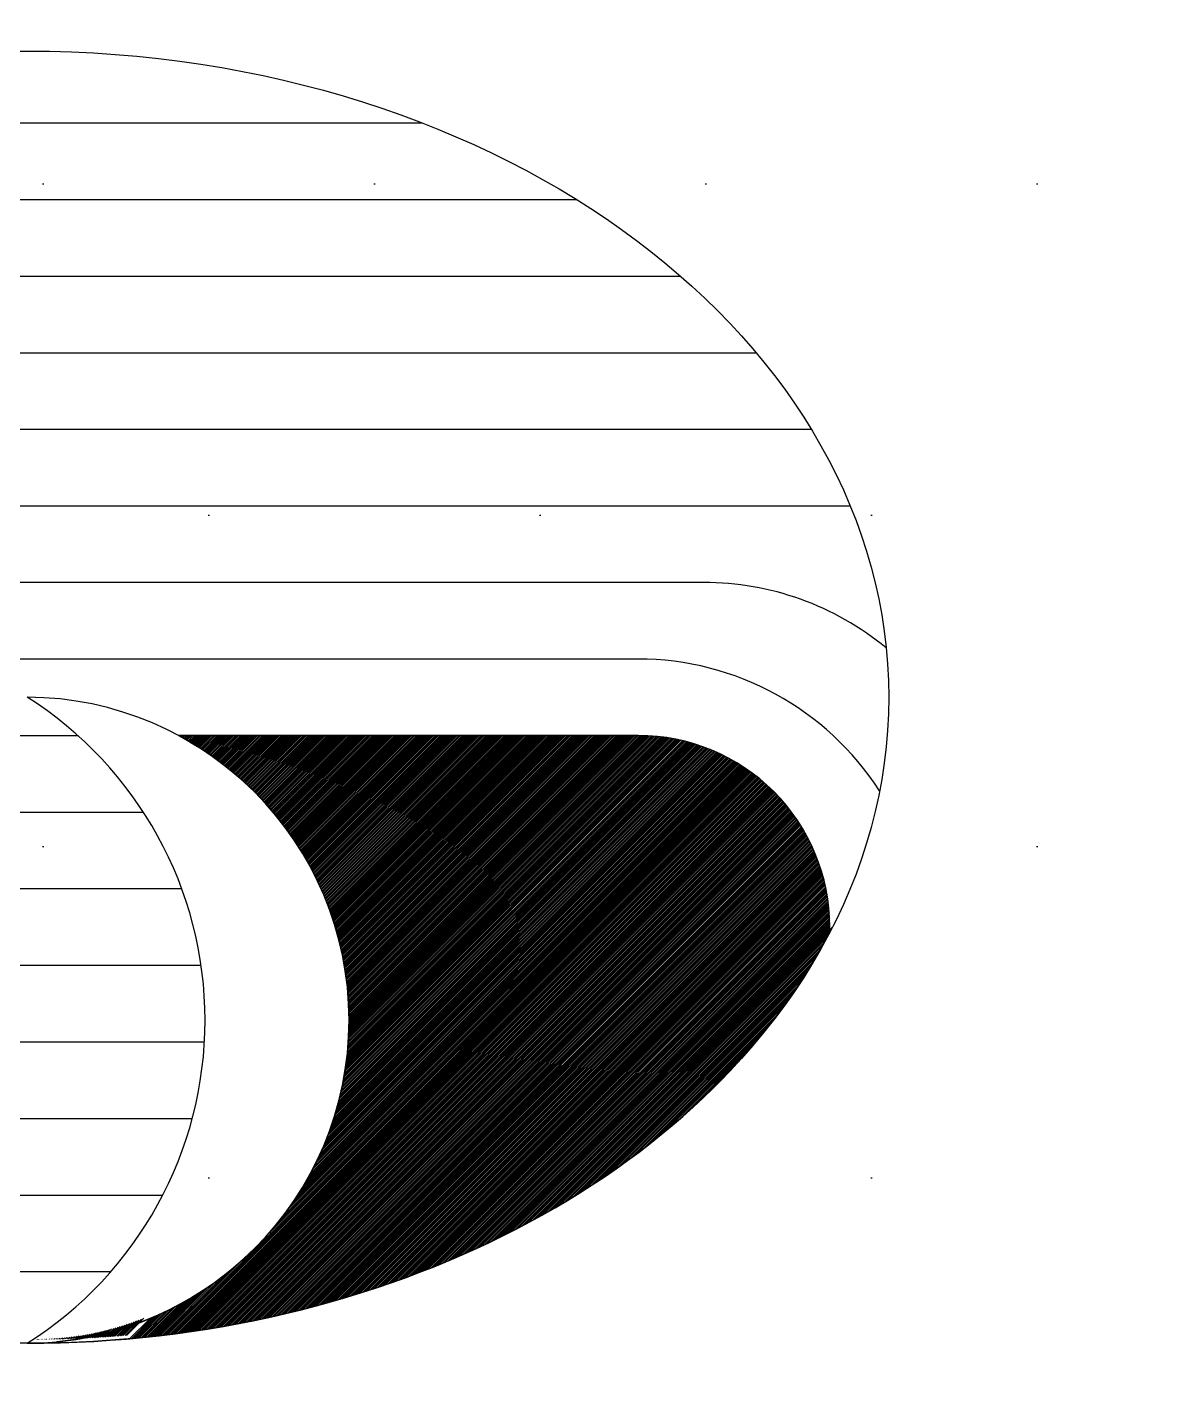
# Model space of a CAD drawing. Header units: millimetres. Extents: x 909 to 159266, y 137 to 21462.
# Drawn here: x 9812.5 to 9904.5, y 11327.7 to 11438.3 of the extents above; entities that cross this region are included whole.
import ezdxf

# ---------------------------------------------------------------- set-up
doc = ezdxf.new("R2010")
doc.units = ezdxf.units.MM
doc.header["$LTSCALE"] = 50
doc.header["$MEASUREMENT"] = 0

msp = doc.modelspace()

# ---------------------------------------------------------------- hatches: boundary and pattern name
h = msp.add_hatch()
h.set_pattern_fill('DOTS', color=3, scale=17)
h.set_pattern_definition([(0, (-131276.867, 86558.742), (13.49375, 26.9875), [0, -26.9875])])
h.paths.add_polyline_path([(8806.37, 11480.27), (11106.37, 11480.27), (11106.37, 11280.27), (8806.37, 11280.27)])

# ---------------------------------------------------------------- linework, layer by layer
at = {"color": 5}
for p, q in [((9824.89, 11380.59), (9824.93, 11380.63)), ((9824.98, 11380.54), (9825.07, 11380.63)), ((9825.07, 11380.5), (9825.21, 11380.63)), ((9825.16, 11380.45), (9825.34, 11380.63)), ((9825.25, 11380.4), (9825.48, 11380.63)), ((9825.34, 11380.35), (9825.62, 11380.63)), ((9825.43, 11380.3), (9825.76, 11380.63)), ((9825.51, 11380.25), (9825.89, 11380.63)), ((9825.6, 11380.2), (9826.03, 11380.63)), ((9825.69, 11380.15), (9826.17, 11380.63)), ((9825.77, 11380.1), (9826.31, 11380.63)), ((9825.86, 11380.04), (9826.45, 11380.63)), ((9825.95, 11379.99), (9826.58, 11380.63)), ((9826.03, 11379.94), (9826.72, 11380.63)), ((9826.12, 11379.89), (9826.86, 11380.63)), ((9826.2, 11379.84), (9827, 11380.63)), ((9826.29, 11379.78), (9827.13, 11380.63)), ((9826.37, 11379.73), (9827.27, 11380.63)), ((9826.46, 11379.68), (9827.41, 11380.63)), ((9826.54, 11379.62), (9827.55, 11380.63)), ((9826.63, 11379.57), (9827.69, 11380.63)), ((9826.71, 11379.52), (9827.82, 11380.63)), ((9826.79, 11379.46), (9827.96, 11380.63)), ((9826.88, 11379.41), (9828.1, 11380.63)), ((9826.96, 11379.35), (9828.24, 11380.63)), ((9827.04, 11379.3), (9828.37, 11380.63)), ((9827.13, 11379.24), (9828.51, 11380.63)), ((9827.21, 11379.19), (9828.65, 11380.63)), ((9827.29, 11379.13), (9828.79, 11380.63)), ((9827.37, 11379.07), (9828.93, 11380.63)), ((9827.45, 11379.02), (9829.06, 11380.63)), ((9827.53, 11378.96), (9829.2, 11380.63)), ((9827.61, 11378.9), (9829.34, 11380.63)), ((9827.69, 11378.85), (9829.48, 11380.63)), ((9827.77, 11378.79), (9829.61, 11380.63)), ((9827.85, 11378.73), (9829.75, 11380.63)), ((9827.93, 11378.67), (9829.89, 11380.63)), ((9828.01, 11378.61), (9830.03, 11380.63)), ((9828.09, 11378.56), (9830.17, 11380.63)), ((9828.17, 11378.5), (9830.3, 11380.63)), ((9828.25, 11378.44), (9830.44, 11380.63)), ((9828.33, 11378.38), (9830.58, 11380.63)), ((9828.41, 11378.32), (9830.72, 11380.63)), ((9828.49, 11378.26), (9830.86, 11380.63)), ((9828.56, 11378.2), (9830.99, 11380.63)), ((9828.64, 11378.14), (9831.13, 11380.63)), ((9828.72, 11378.08), (9831.27, 11380.63)), ((9828.79, 11378.02), (9831.41, 11380.63)), ((9828.87, 11377.96), (9831.54, 11380.63)), ((9828.95, 11377.89), (9831.68, 11380.63)), ((9829.02, 11377.83), (9831.82, 11380.63)), ((9829.1, 11377.77), (9831.96, 11380.63)), ((9829.17, 11377.71), (9832.1, 11380.63)), ((9829.25, 11377.65), (9832.23, 11380.63)), ((9829.32, 11377.58), (9832.37, 11380.63)), ((9829.4, 11377.52), (9832.51, 11380.63)), ((9829.47, 11377.46), (9832.65, 11380.63)), ((9829.55, 11377.39), (9832.78, 11380.63)), ((9829.62, 11377.33), (9832.92, 11380.63)), ((9829.7, 11377.26), (9833.06, 11380.63)), ((9829.77, 11377.2), (9833.2, 11380.63)), ((9829.84, 11377.14), (9833.34, 11380.63)), ((9829.92, 11377.07), (9833.47, 11380.63)), ((9829.99, 11377.01), (9833.61, 11380.63)), ((9830.06, 11376.94), (9833.75, 11380.63)), ((9830.13, 11376.87), (9833.89, 11380.63)), ((9830.2, 11376.81), (9834.02, 11380.63)), ((9830.28, 11376.74), (9834.16, 11380.63)), ((9830.35, 11376.68), (9834.3, 11380.63)), ((9830.42, 11376.61), (9834.44, 11380.63)), ((9830.49, 11376.54), (9834.58, 11380.63)), ((9830.56, 11376.48), (9834.71, 11380.63)), ((9830.63, 11376.41), (9834.85, 11380.63)), ((9830.7, 11376.34), (9834.99, 11380.63)), ((9830.77, 11376.27), (9835.13, 11380.63)), ((9830.84, 11376.2), (9835.26, 11380.63)), ((9830.91, 11376.14), (9835.4, 11380.63)), ((9830.98, 11376.07), (9835.54, 11380.63)), ((9831.05, 11376), (9835.68, 11380.63)), ((9831.12, 11375.93), (9835.82, 11380.63)), ((9831.19, 11375.86), (9835.95, 11380.63)), ((9831.25, 11375.79), (9836.09, 11380.63)), ((9831.32, 11375.72), (9836.23, 11380.63)), ((9831.39, 11375.65), (9836.37, 11380.63)), ((9831.46, 11375.58), (9836.5, 11380.63)), ((9831.52, 11375.51), (9836.64, 11380.63)), ((9831.59, 11375.44), (9836.78, 11380.63)), ((9831.66, 11375.37), (9836.92, 11380.63)), ((9831.72, 11375.3), (9837.06, 11380.63)), ((9831.79, 11375.22), (9837.19, 11380.63)), ((9831.85, 11375.15), (9837.33, 11380.63)), ((9831.92, 11375.08), (9837.47, 11380.63)), ((9831.99, 11375.01), (9837.61, 11380.63)), ((9832.05, 11374.93), (9837.75, 11380.63)), ((9832.12, 11374.86), (9837.88, 11380.63)), ((9832.18, 11374.79), (9838.02, 11380.63)), ((9832.24, 11374.71), (9838.16, 11380.63)), ((9832.31, 11374.64), (9838.3, 11380.63)), ((9832.37, 11374.57), (9838.43, 11380.63)), ((9832.44, 11374.49), (9838.57, 11380.63)), ((9832.5, 11374.42), (9838.71, 11380.63)), ((9832.56, 11374.34), (9838.85, 11380.63)), ((9832.62, 11374.27), (9838.99, 11380.63)), ((9832.69, 11374.19), (9839.12, 11380.63)), ((9832.75, 11374.12), (9839.26, 11380.63)), ((9832.81, 11374.04), (9839.4, 11380.63)), ((9832.87, 11373.96), (9839.54, 11380.63)), ((9832.93, 11373.89), (9839.67, 11380.63)), ((9833, 11373.81), (9839.81, 11380.63)), ((9833.06, 11373.73), (9839.95, 11380.63)), ((9833.12, 11373.66), (9840.09, 11380.63)), ((9833.18, 11373.58), (9840.23, 11380.63)), ((9833.24, 11373.5), (9840.36, 11380.63)), ((9833.3, 11373.42), (9840.5, 11380.63)), ((9833.36, 11373.35), (9840.64, 11380.63)), ((9833.42, 11373.27), (9840.78, 11380.63)), ((9833.48, 11373.19), (9840.91, 11380.63)), ((9833.53, 11373.11), (9841.05, 11380.63)), ((9833.59, 11373.03), (9841.19, 11380.63)), ((9833.65, 11372.95), (9841.33, 11380.63)), ((9833.71, 11372.87), (9841.47, 11380.63)), ((9833.77, 11372.79), (9841.6, 11380.63)), ((9833.82, 11372.71), (9841.74, 11380.63)), ((9833.88, 11372.63), (9841.88, 11380.63)), ((9833.94, 11372.55), (9842.02, 11380.63)), ((9833.99, 11372.47), (9842.15, 11380.63)), ((9834.05, 11372.39), (9842.29, 11380.63)), ((9834.11, 11372.31), (9842.43, 11380.63)), ((9834.16, 11372.22), (9842.57, 11380.63)), ((9834.22, 11372.14), (9842.71, 11380.63)), ((9834.27, 11372.06), (9842.84, 11380.63)), ((9834.33, 11371.98), (9842.98, 11380.63)), ((9834.38, 11371.89), (9843.12, 11380.63)), ((9834.44, 11371.81), (9843.26, 11380.63)), ((9834.49, 11371.73), (9843.39, 11380.63)), ((9834.55, 11371.64), (9843.53, 11380.63)), ((9834.6, 11371.56), (9843.67, 11380.63)), ((9834.65, 11371.47), (9843.81, 11380.63)), ((9834.71, 11371.39), (9843.95, 11380.63)), ((9834.76, 11371.3), (9844.08, 11380.63)), ((9834.81, 11371.22), (9844.22, 11380.63)), ((9834.87, 11371.13), (9844.36, 11380.63)), ((9834.92, 11371.05), (9844.5, 11380.63)), ((9834.97, 11370.96), (9844.64, 11380.63)), ((9835.02, 11370.88), (9844.77, 11380.63)), ((9835.07, 11370.79), (9844.91, 11380.63)), ((9835.12, 11370.7), (9845.05, 11380.63)), ((9835.17, 11370.62), (9845.19, 11380.63)), ((9835.22, 11370.53), (9845.32, 11380.63)), ((9835.27, 11370.44), (9845.46, 11380.63)), ((9835.32, 11370.35), (9845.6, 11380.63)), ((9835.37, 11370.26), (9845.74, 11380.63)), ((9835.42, 11370.18), (9845.88, 11380.63)), ((9835.47, 11370.09), (9846.01, 11380.63)), ((9835.52, 11370), (9846.15, 11380.63)), ((9835.57, 11369.91), (9846.29, 11380.63)), ((9835.62, 11369.82), (9846.43, 11380.63)), ((9835.66, 11369.73), (9846.56, 11380.63)), ((9835.71, 11369.64), (9846.7, 11380.63)), ((9835.76, 11369.55), (9846.84, 11380.63)), ((9835.81, 11369.46), (9846.98, 11380.63)), ((9835.85, 11369.37), (9847.12, 11380.63)), ((9835.9, 11369.27), (9847.25, 11380.63)), ((9835.94, 11369.18), (9847.39, 11380.63)), ((9835.99, 11369.09), (9847.53, 11380.63)), ((9836.04, 11369), (9847.67, 11380.63)), ((9836.08, 11368.91), (9847.8, 11380.63)), ((9836.13, 11368.81), (9847.94, 11380.63)), ((9836.17, 11368.72), (9848.08, 11380.63)), ((9836.21, 11368.63), (9848.22, 11380.63)), ((9836.26, 11368.53), (9848.36, 11380.63)), ((9836.3, 11368.44), (9848.49, 11380.63)), ((9836.35, 11368.34), (9848.63, 11380.63)), ((9836.39, 11368.25), (9848.77, 11380.63)), ((9836.43, 11368.15), (9848.91, 11380.63)), ((9836.47, 11368.06), (9849.04, 11380.63)), ((9836.52, 11367.96), (9849.18, 11380.63)), ((9836.56, 11367.87), (9849.32, 11380.63)), ((9836.6, 11367.77), (9849.46, 11380.63)), ((9836.64, 11367.67), (9849.6, 11380.63)), ((9836.68, 11367.58), (9849.73, 11380.63)), ((9836.72, 11367.48), (9849.87, 11380.63)), ((9836.76, 11367.38), (9850.01, 11380.63)), ((9836.8, 11367.28), (9850.15, 11380.63)), ((9836.84, 11367.18), (9850.28, 11380.63)), ((9836.88, 11367.08), (9850.42, 11380.63)), ((9836.92, 11366.99), (9850.56, 11380.63)), ((9836.96, 11366.89), (9850.7, 11380.63)), ((9836.99, 11366.79), (9850.84, 11380.63)), ((9837.03, 11366.69), (9850.97, 11380.63)), ((9837.07, 11366.59), (9851.11, 11380.63)), ((9837.11, 11366.49), (9851.25, 11380.63)), ((9837.14, 11366.38), (9851.39, 11380.63)), ((9837.18, 11366.28), (9851.53, 11380.63)), ((9837.22, 11366.18), (9851.66, 11380.63)), ((9837.25, 11366.08), (9851.8, 11380.63)), ((9837.29, 11365.98), (9851.94, 11380.63)), ((9837.32, 11365.87), (9852.08, 11380.63)), ((9837.36, 11365.77), (9852.21, 11380.63)), ((9837.39, 11365.67), (9852.35, 11380.63)), ((9837.43, 11365.56), (9852.49, 11380.63)), ((9837.46, 11365.46), (9852.63, 11380.63)), ((9837.49, 11365.36), (9852.77, 11380.63)), ((9837.52, 11365.25), (9852.9, 11380.63)), ((9837.56, 11365.15), (9853.04, 11380.63)), ((9837.59, 11365.04), (9853.18, 11380.63)), ((9837.62, 11364.93), (9853.32, 11380.63)), ((9837.65, 11364.83), (9853.45, 11380.63)), ((9837.68, 11364.72), (9853.59, 11380.63)), ((9837.71, 11364.61), (9853.73, 11380.63)), ((9837.74, 11364.51), (9853.87, 11380.63)), ((9837.77, 11364.4), (9854.01, 11380.63)), ((9837.8, 11364.29), (9854.14, 11380.63)), ((9837.83, 11364.18), (9854.28, 11380.63)), ((9837.86, 11364.07), (9854.42, 11380.63)), ((9837.89, 11363.96), (9854.56, 11380.63)), ((9837.92, 11363.85), (9854.69, 11380.63)), ((9837.95, 11363.74), (9854.83, 11380.63)), ((9837.97, 11363.63), (9854.97, 11380.63)), ((9838, 11363.52), (9855.11, 11380.63)), ((9838.03, 11363.41), (9855.25, 11380.63)), ((9838.05, 11363.3), (9855.38, 11380.63)), ((9838.08, 11363.18), (9855.52, 11380.63)), ((9838.1, 11363.07), (9855.66, 11380.63)), ((9838.13, 11362.96), (9855.8, 11380.63)), ((9838.13, 11351.94), (9866.3, 11380.1)), ((9838.15, 11362.84), (9855.93, 11380.63)), ((9838.17, 11362.73), (9856.07, 11380.63)), ((9838.17, 11352.11), (9866.19, 11380.13)), ((9838.2, 11362.62), (9856.21, 11380.63)), ((9838.2, 11352.29), (9866.08, 11380.16)), ((9838.22, 11362.5), (9856.35, 11380.63)), ((9838.24, 11362.38), (9856.49, 11380.63)), ((9838.24, 11352.46), (9865.97, 11380.19)), ((9838.26, 11362.27), (9856.62, 11380.63)), ((9838.27, 11352.63), (9865.86, 11380.21)), ((9838.29, 11362.15), (9856.76, 11380.63)), ((9838.3, 11352.8), (9865.74, 11380.24)), ((9838.31, 11362.04), (9856.9, 11380.63)), ((9838.33, 11361.92), (9857.04, 11380.63)), ((9838.33, 11352.96), (9865.63, 11380.27)), ((9838.35, 11361.8), (9857.17, 11380.63)), ((9838.36, 11353.13), (9865.52, 11380.29)), ((9838.37, 11361.68), (9857.31, 11380.63)), ((9838.38, 11353.29), (9865.4, 11380.31)), ((9838.39, 11361.56), (9857.45, 11380.63)), ((9838.4, 11361.44), (9857.59, 11380.63)), ((9838.41, 11353.46), (9865.29, 11380.34)), ((9838.42, 11361.33), (9857.73, 11380.63)), ((9838.43, 11353.62), (9865.17, 11380.36)), ((9838.44, 11361.21), (9857.86, 11380.63)), ((9838.46, 11361.08), (9858, 11380.63)), ((9838.46, 11353.78), (9865.06, 11380.38)), ((9838.47, 11360.96), (9858.14, 11380.63)), ((9838.48, 11353.94), (9864.94, 11380.4)), ((9838.49, 11360.84), (9858.28, 11380.63)), ((9838.5, 11354.1), (9864.82, 11380.42)), ((9838.51, 11360.72), (9858.42, 11380.63)), ((9838.52, 11360.6), (9858.55, 11380.63)), ((9838.52, 11354.26), (9864.7, 11380.44)), ((9838.54, 11360.47), (9858.69, 11380.63)), ((9838.54, 11354.41), (9864.58, 11380.46)), ((9838.55, 11360.35), (9858.83, 11380.63)), ((9838.55, 11354.57), (9864.46, 11380.48)), ((9838.56, 11360.23), (9858.97, 11380.63)), ((9838.57, 11354.72), (9864.34, 11380.49)), ((9838.58, 11360.1), (9859.1, 11380.63)), ((9838.59, 11359.98), (9859.24, 11380.63)), ((9838.59, 11354.87), (9864.22, 11380.51)), ((9838.6, 11359.85), (9859.38, 11380.63)), ((9838.6, 11355.03), (9864.1, 11380.52)), ((9838.61, 11359.72), (9859.52, 11380.63)), ((9838.61, 11355.18), (9863.97, 11380.54)), ((9838.62, 11359.6), (9859.66, 11380.63)), ((9838.63, 11359.47), (9859.79, 11380.63)), ((9838.63, 11355.33), (9863.85, 11380.55)), ((9838.64, 11359.34), (9859.93, 11380.63)), ((9838.64, 11355.48), (9863.72, 11380.56)), ((9838.65, 11359.21), (9860.07, 11380.63)), ((9838.65, 11355.63), (9863.6, 11380.57)), ((9838.66, 11359.08), (9860.21, 11380.63)), ((9838.66, 11355.77), (9863.47, 11380.58)), ((9838.67, 11358.95), (9860.34, 11380.63)), ((9838.67, 11355.92), (9863.34, 11380.59)), ((9838.68, 11358.69), (9860.62, 11380.63)), ((9838.68, 11358.82), (9860.48, 11380.63)), ((9838.68, 11356.21), (9863.08, 11380.61)), ((9838.68, 11356.07), (9863.21, 11380.6)), ((9838.69, 11358.43), (9860.9, 11380.63)), ((9838.69, 11358.56), (9860.76, 11380.63)), ((9838.69, 11356.5), (9862.82, 11380.62)), ((9838.69, 11356.36), (9862.95, 11380.61)), ((9838.7, 11358.02), (9861.31, 11380.63)), ((9838.7, 11358.16), (9861.17, 11380.63)), ((9838.7, 11358.29), (9861.03, 11380.63)), ((9838.7, 11356.78), (9862.55, 11380.63)), ((9838.7, 11356.64), (9862.68, 11380.62)), ((9838.71, 11357.89), (9861.45, 11380.63)), ((9838.71, 11357.34), (9862, 11380.63)), ((9838.71, 11357.48), (9861.86, 11380.63)), ((9838.71, 11357.62), (9861.72, 11380.63)), ((9838.71, 11357.75), (9861.58, 11380.63)), ((9838.71, 11357.2), (9862.14, 11380.63)), ((9838.71, 11357.06), (9862.27, 11380.63)), ((9838.71, 11356.92), (9862.41, 11380.63)), ((9836.01, 11345.82), (9869.2, 11379.01)), ((9836.14, 11346.09), (9869.11, 11379.06)), ((9836.26, 11346.35), (9869.01, 11379.1)), ((9836.38, 11346.6), (9868.92, 11379.15)), ((9836.49, 11346.85), (9868.83, 11379.19)), ((9836.59, 11347.09), (9868.73, 11379.23)), ((9836.69, 11347.33), (9868.64, 11379.28)), ((9836.79, 11347.56), (9868.54, 11379.32)), ((9836.88, 11347.79), (9868.45, 11379.36)), ((9836.97, 11348.02), (9868.35, 11379.4)), ((9837.05, 11348.24), (9868.25, 11379.44)), ((9837.13, 11348.46), (9868.15, 11379.48)), ((9837.21, 11348.67), (9868.06, 11379.52)), ((9837.28, 11348.89), (9867.96, 11379.56)), ((9837.35, 11349.09), (9867.86, 11379.6)), ((9837.42, 11349.3), (9867.76, 11379.64)), ((9837.49, 11349.5), (9867.66, 11379.67)), ((9837.55, 11349.7), (9867.56, 11379.71)), ((9837.61, 11349.9), (9867.45, 11379.75)), ((9837.67, 11350.1), (9867.35, 11379.78)), ((9837.72, 11350.29), (9867.25, 11379.82)), ((9837.77, 11350.48), (9867.15, 11379.85)), ((9837.83, 11350.67), (9867.04, 11379.88)), ((9837.87, 11350.86), (9866.94, 11379.92)), ((9837.92, 11351.04), (9866.83, 11379.95)), ((9837.97, 11351.22), (9866.73, 11379.98)), ((9838.01, 11351.4), (9866.62, 11380.01)), ((9838.05, 11351.58), (9866.51, 11380.04)), ((9838.09, 11351.76), (9866.4, 11380.07)), ((9824.11, 11331.86), (9870.53, 11378.27)), ((9824.27, 11331.88), (9870.61, 11378.22)), ((9824.43, 11331.9), (9870.7, 11378.16)), ((9824.59, 11331.92), (9870.78, 11378.11)), ((9824.74, 11331.94), (9870.86, 11378.06)), ((9824.9, 11331.96), (9870.95, 11378)), ((9825.06, 11331.98), (9871.03, 11377.95)), ((9825.22, 11332), (9871.11, 11377.89)), ((9831.97, 11339.86), (9870.44, 11378.32)), ((9832.79, 11340.81), (9870.36, 11378.38)), ((9833.31, 11341.47), (9870.27, 11378.43)), ((9833.71, 11342.01), (9870.18, 11378.48)), ((9834.04, 11342.48), (9870.1, 11378.53)), ((9834.33, 11342.9), (9870.01, 11378.58)), ((9834.59, 11343.3), (9869.92, 11378.63)), ((9834.82, 11343.67), (9869.83, 11378.68)), ((9835.03, 11344.01), (9869.74, 11378.73)), ((9835.22, 11344.34), (9869.65, 11378.78)), ((9835.4, 11344.66), (9869.56, 11378.82)), ((9835.57, 11344.96), (9869.47, 11378.87)), ((9835.72, 11345.26), (9869.38, 11378.92)), ((9835.87, 11345.54), (9869.29, 11378.97)), ((9825.38, 11332.02), (9871.19, 11377.83)), ((9825.54, 11332.05), (9871.27, 11377.78)), ((9825.7, 11332.07), (9871.35, 11377.72)), ((9825.86, 11332.09), (9871.43, 11377.66)), ((9826.03, 11332.12), (9871.51, 11377.6)), ((9826.19, 11332.14), (9871.59, 11377.55)), ((9826.35, 11332.17), (9871.67, 11377.49)), ((9826.51, 11332.19), (9871.75, 11377.43)), ((9826.68, 11332.21), (9871.83, 11377.37)), ((9826.84, 11332.24), (9871.9, 11377.31)), ((9827, 11332.27), (9871.98, 11377.25)), ((9827.17, 11332.29), (9872.06, 11377.18)), ((9827.33, 11332.32), (9872.13, 11377.12)), ((9827.49, 11332.35), (9872.21, 11377.06)), ((9827.66, 11332.37), (9872.29, 11377)), ((9827.83, 11332.4), (9872.36, 11376.94)), ((9827.99, 11332.43), (9872.43, 11376.87)), ((9828.16, 11332.46), (9872.51, 11376.81)), ((9828.32, 11332.49), (9872.58, 11376.74)), ((9828.49, 11332.51), (9872.66, 11376.68)), ((9828.66, 11332.54), (9872.73, 11376.61)), ((9828.83, 11332.57), (9872.8, 11376.55)), ((9828.99, 11332.6), (9872.87, 11376.48)), ((9829.16, 11332.64), (9872.94, 11376.42)), ((9829.33, 11332.67), (9873.01, 11376.35)), ((9829.5, 11332.7), (9873.08, 11376.28)), ((9829.67, 11332.73), (9873.15, 11376.21)), ((9829.84, 11332.76), (9873.22, 11376.15)), ((9830.01, 11332.8), (9873.29, 11376.08)), ((9830.18, 11332.83), (9873.36, 11376.01)), ((9830.35, 11332.86), (9873.43, 11375.94)), ((9830.53, 11332.9), (9873.5, 11375.87)), ((9830.7, 11332.93), (9873.57, 11375.8)), ((9830.87, 11332.97), (9873.63, 11375.73)), ((9831.04, 11333), (9873.7, 11375.66)), ((9831.22, 11333.04), (9873.77, 11375.58)), ((9831.39, 11333.07), (9873.83, 11375.51)), ((9831.57, 11333.11), (9873.9, 11375.44)), ((9831.74, 11333.15), (9873.96, 11375.37)), ((9831.92, 11333.19), (9874.03, 11375.29)), ((9832.09, 11333.22), (9874.09, 11375.22)), ((9832.27, 11333.26), (9874.15, 11375.15)), ((9832.45, 11333.3), (9874.22, 11375.07)), ((9832.62, 11333.34), (9874.28, 11375)), ((9832.8, 11333.38), (9874.34, 11374.92)), ((9832.98, 11333.42), (9874.4, 11374.84)), ((9833.16, 11333.46), (9874.47, 11374.77)), ((9833.34, 11333.5), (9874.53, 11374.69)), ((9833.52, 11333.55), (9874.59, 11374.61)), ((9833.7, 11333.59), (9874.65, 11374.54)), ((9833.88, 11333.63), (9874.71, 11374.46)), ((9834.06, 11333.68), (9874.77, 11374.38)), ((9834.24, 11333.72), (9874.82, 11374.3)), ((9834.43, 11333.77), (9874.88, 11374.22)), ((9834.61, 11333.81), (9874.94, 11374.14)), ((9834.79, 11333.86), (9875, 11374.06)), ((9834.98, 11333.9), (9875.06, 11373.98)), ((9835.16, 11333.95), (9875.11, 11373.9)), ((9835.35, 11334), (9875.17, 11373.82)), ((9835.54, 11334.05), (9875.22, 11373.74)), ((9835.72, 11334.1), (9875.28, 11373.65)), ((9835.91, 11334.15), (9875.33, 11373.57)), ((9836.1, 11334.2), (9875.39, 11373.49)), ((9836.29, 11334.25), (9875.44, 11373.4)), ((9836.47, 11334.3), (9875.49, 11373.32)), ((9836.66, 11334.35), (9875.55, 11373.23)), ((9836.85, 11334.4), (9875.6, 11373.15)), ((9837.05, 11334.46), (9875.65, 11373.06)), ((9837.24, 11334.51), (9875.7, 11372.97)), ((9837.43, 11334.56), (9875.75, 11372.89)), ((9837.62, 11334.62), (9875.8, 11372.8)), ((9837.82, 11334.68), (9875.85, 11372.71)), ((9838.01, 11334.73), (9875.9, 11372.62)), ((9838.21, 11334.79), (9875.95, 11372.54)), ((9838.4, 11334.85), (9876, 11372.45)), ((9838.6, 11334.91), (9876.05, 11372.36)), ((9838.8, 11334.97), (9876.1, 11372.27)), ((9839, 11335.03), (9876.14, 11372.18)), ((9839.19, 11335.09), (9876.19, 11372.08)), ((9839.39, 11335.15), (9876.24, 11371.99)), ((9839.59, 11335.21), (9876.28, 11371.9)), ((9839.8, 11335.28), (9876.33, 11371.81)), ((9840, 11335.34), (9876.37, 11371.71)), ((9840.2, 11335.41), (9876.42, 11371.62)), ((9840.4, 11335.47), (9876.46, 11371.53)), ((9840.61, 11335.54), (9876.5, 11371.43)), ((9840.81, 11335.61), (9876.55, 11371.34)), ((9841.02, 11335.67), (9876.59, 11371.24)), ((9841.23, 11335.74), (9876.63, 11371.14)), ((9841.44, 11335.81), (9876.67, 11371.05)), ((9841.65, 11335.89), (9876.71, 11370.95)), ((9841.86, 11335.96), (9876.75, 11370.85)), ((9842.07, 11336.03), (9876.79, 11370.75)), ((9842.28, 11336.11), (9876.83, 11370.65)), ((9842.49, 11336.18), (9876.87, 11370.55)), ((9842.71, 11336.26), (9876.9, 11370.45)), ((9842.92, 11336.33), (9876.94, 11370.35)), ((9843.14, 11336.41), (9876.98, 11370.25)), ((9843.35, 11336.49), (9877.01, 11370.15)), ((9843.57, 11336.57), (9877.05, 11370.05)), ((9843.79, 11336.65), (9877.08, 11369.94)), ((9844.01, 11336.74), (9877.12, 11369.84)), ((9844.23, 11336.82), (9877.15, 11369.74)), ((9844.46, 11336.91), (9877.18, 11369.63)), ((9844.68, 11336.99), (9877.21, 11369.53)), ((9844.91, 11337.08), (9877.25, 11369.42)), ((9845.13, 11337.17), (9877.28, 11369.31)), ((9845.36, 11337.26), (9877.31, 11369.2)), ((9845.59, 11337.35), (9877.34, 11369.1)), ((9845.82, 11337.44), (9877.37, 11368.99)), ((9846.05, 11337.54), (9877.39, 11368.88)), ((9846.29, 11337.63), (9877.42, 11368.77)), ((9846.52, 11337.73), (9877.45, 11368.66)), ((9846.76, 11337.83), (9877.47, 11368.55)), ((9847, 11337.93), (9877.5, 11368.43)), ((9847.24, 11338.03), (9877.53, 11368.32)), ((9847.48, 11338.14), (9877.55, 11368.21)), ((9847.72, 11338.24), (9877.57, 11368.09)), ((9847.97, 11338.35), (9877.6, 11367.98)), ((9848.21, 11338.46), (9877.62, 11367.86)), ((9848.46, 11338.57), (9877.64, 11367.74)), ((9848.71, 11338.68), (9877.66, 11367.63)), ((9848.97, 11338.8), (9877.68, 11367.51)), ((9849.22, 11338.91), (9877.7, 11367.39)), ((9849.48, 11339.03), (9877.71, 11367.27)), ((9849.74, 11339.15), (9877.73, 11367.15)), ((9850, 11339.28), (9877.75, 11367.03)), ((9850.26, 11339.4), (9877.76, 11366.9)), ((9850.53, 11339.53), (9877.78, 11366.78)), ((9850.79, 11339.66), (9877.79, 11366.66)), ((9851.07, 11339.79), (9877.8, 11366.53)), ((9851.34, 11339.93), (9877.81, 11366.4)), ((9851.61, 11340.07), (9877.83, 11366.28)), ((9851.89, 11340.21), (9877.83, 11366.15)), ((9852.18, 11340.35), (9877.84, 11366.02)), ((9852.46, 11340.5), (9877.85, 11365.89)), ((9852.75, 11340.65), (9877.86, 11365.76)), ((9853.04, 11340.81), (9877.86, 11365.63)), ((9853.34, 11340.96), (9877.87, 11365.49)), ((9853.64, 11341.13), (9877.87, 11365.36)), ((9853.94, 11341.29), (9877.87, 11365.22)), ((9854.25, 11341.46), (9877.87, 11365.09)), ((9854.56, 11341.64), (9877.87, 11364.95)), ((9854.88, 11341.81), (9878.04, 11364.97)), ((9855.2, 11342), (9877.89, 11364.69)), ((9855.53, 11342.19), (9877.74, 11364.4)), ((9855.86, 11342.38), (9877.58, 11364.11)), ((9856.2, 11342.58), (9877.42, 11363.81)), ((9856.54, 11342.79), (9877.25, 11363.5)), ((9856.9, 11343.01), (9877.08, 11363.19)), ((9857.26, 11343.23), (9876.89, 11362.87)), ((9857.62, 11343.46), (9876.7, 11362.54)), ((9858, 11343.7), (9876.5, 11362.2)), ((9858.39, 11343.95), (9876.29, 11361.85)), ((9858.79, 11344.21), (9876.07, 11361.49)), ((9859.2, 11344.48), (9875.84, 11361.12)), ((9859.62, 11344.76), (9875.59, 11360.73)), ((9860.06, 11345.07), (9875.33, 11360.33)), ((9860.51, 11345.38), (9875.05, 11359.92)), ((9860.99, 11345.72), (9874.75, 11359.48)), ((9861.49, 11346.08), (9874.42, 11359.02)), ((9862.02, 11346.48), (9874.07, 11358.53)), ((9862.58, 11346.9), (9873.68, 11358)), ((9863.19, 11347.38), (9873.25, 11357.43)), ((9863.87, 11347.91), (9872.75, 11356.8)), ((9864.63, 11348.54), (9872.17, 11356.07)), ((9865.55, 11349.31), (9871.43, 11355.19)), ((9866.82, 11350.45), (9870.33, 11353.96)), ((9823.8, 11331.82), (9829.03, 11337.05)), ((9823.95, 11331.84), (9829.98, 11337.87)), ((9823.48, 11331.78), (9827.84, 11336.13)), ((9823.64, 11331.8), (9828.37, 11336.53)), ((9822.7, 11331.69), (9825.83, 11334.81)), ((9822.86, 11331.71), (9826.18, 11335.02)), ((9823.01, 11331.72), (9826.54, 11335.25)), ((9823.17, 11331.74), (9826.94, 11335.51)), ((9823.33, 11331.76), (9827.36, 11335.8)), ((9821.63, 11331.58), (9823.76, 11333.7)), ((9821.78, 11331.59), (9824.02, 11333.83)), ((9821.93, 11331.61), (9824.3, 11333.97)), ((9822.09, 11331.62), (9824.58, 11334.12)), ((9822.24, 11331.64), (9824.88, 11334.27)), ((9822.4, 11331.66), (9825.18, 11334.44)), ((9822.55, 11331.67), (9825.5, 11334.62)), ((9819.39, 11331.68), (9820.26, 11332.56)), ((9819.52, 11331.69), (9820.44, 11332.62)), ((9819.65, 11331.7), (9820.63, 11332.68)), ((9819.79, 11331.71), (9820.82, 11332.74)), ((9819.92, 11331.72), (9821.01, 11332.81)), ((9820.06, 11331.73), (9821.2, 11332.88)), ((9820.19, 11331.75), (9821.4, 11332.95)), ((9820.33, 11331.76), (9821.6, 11333.02)), ((9820.47, 11331.77), (9821.8, 11333.1)), ((9820.6, 11331.78), (9822.01, 11333.19)), ((9820.87, 11331.51), (9822.51, 11333.15)), ((9821.02, 11331.52), (9822.75, 11333.25)), ((9821.17, 11331.53), (9822.99, 11333.35)), ((9821.32, 11331.55), (9823.24, 11333.47)), ((9821.47, 11331.56), (9823.49, 11333.58)), ((9813.33, 11331.45), (9813.33, 11331.46)), ((9813.45, 11331.45), (9813.46, 11331.46)), ((9813.58, 11331.46), (9813.58, 11331.46)), ((9813.7, 11331.46), (9813.71, 11331.46)), ((9813.83, 11331.46), (9813.84, 11331.47)), ((9813.95, 11331.46), (9813.97, 11331.47)), ((9814.08, 11331.46), (9814.09, 11331.47)), ((9814.2, 11331.46), (9814.22, 11331.48)), ((9814.33, 11331.46), (9814.35, 11331.49)), ((9814.46, 11331.46), (9814.49, 11331.49)), ((9814.58, 11331.47), (9814.62, 11331.5)), ((9814.71, 11331.47), (9814.75, 11331.51)), ((9814.83, 11331.47), (9814.88, 11331.52)), ((9814.96, 11331.47), (9815.02, 11331.53)), ((9815.09, 11331.48), (9815.15, 11331.54)), ((9815.21, 11331.48), (9815.29, 11331.55)), ((9815.34, 11331.48), (9815.43, 11331.57)), ((9815.47, 11331.48), (9815.56, 11331.58)), ((9815.6, 11331.49), (9815.7, 11331.6)), ((9815.72, 11331.49), (9815.84, 11331.61)), ((9815.85, 11331.5), (9815.98, 11331.63)), ((9815.98, 11331.5), (9816.13, 11331.65)), ((9816.11, 11331.5), (9816.27, 11331.66)), ((9816.24, 11331.51), (9816.41, 11331.68)), ((9816.37, 11331.51), (9816.56, 11331.71)), ((9816.49, 11331.52), (9816.7, 11331.73)), ((9816.62, 11331.52), (9816.85, 11331.75)), ((9816.75, 11331.53), (9817, 11331.77)), ((9816.88, 11331.53), (9817.15, 11331.8)), ((9817.01, 11331.54), (9817.3, 11331.83)), ((9817.14, 11331.55), (9817.45, 11331.85)), ((9817.27, 11331.55), (9817.6, 11331.88)), ((9817.4, 11331.56), (9817.76, 11331.91)), ((9817.53, 11331.57), (9817.91, 11331.94)), ((9817.67, 11331.57), (9818.07, 11331.98)), ((9817.8, 11331.58), (9818.23, 11332.01)), ((9817.93, 11331.59), (9818.39, 11332.05)), ((9818.06, 11331.59), (9818.55, 11332.09)), ((9818.19, 11331.6), (9818.71, 11332.12)), ((9818.32, 11331.61), (9818.88, 11332.17)), ((9818.45, 11331.62), (9819.04, 11332.21)), ((9818.59, 11331.63), (9819.21, 11332.25)), ((9818.72, 11331.64), (9819.38, 11332.3)), ((9818.85, 11331.64), (9819.55, 11332.35)), ((9818.99, 11331.65), (9819.73, 11332.4)), ((9819.12, 11331.66), (9819.9, 11332.45)), ((9819.25, 11331.67), (9820.08, 11332.5))]:
    msp.add_line(p, q, dxfattribs=at)
at = {"color": 4}
for points in [[(9805.68, 11430.52), (9844.64, 11430.52)], [(9801.44, 11424.28), (9857.23, 11424.28)], [(9799.05, 11418.05), (9865.7, 11418.05)], [(9798.05, 11411.81), (9871.84, 11411.81)], [(9798.33, 11405.57), (9876.33, 11405.57)], [(9799.91, 11399.34), (9879.5, 11399.34)], [(9745.49, 11368.16), (9825.09, 11368.16)], [(9748.66, 11361.92), (9826.67, 11361.92)], [(9753.15, 11355.68), (9826.94, 11355.68)], [(9759.3, 11349.45), (9825.95, 11349.45)], [(9767.77, 11343.21), (9823.55, 11343.21)], [(9780.36, 11336.98), (9819.32, 11336.98)]]:
    msp.add_lwpolyline(points, dxfattribs=at)
for points in [[(9882.45, 11387.78, 0.173746), (9867.6, 11393.1), (9803.03, 11393.1)], [(9743.08, 11391.37, 0.255214), (9762.75, 11380.63), (9816.63, 11380.63)], [(9881.91, 11376.12, 0.255214), (9862.24, 11386.86), (9808.37, 11386.86)], [(9742.55, 11379.71, 0.173746), (9757.4, 11374.39), (9821.97, 11374.39)]]:
    msp.add_lwpolyline(points, format="xyb", dxfattribs=at)
at = {"color": 5, "flags": 128}
msp.add_lwpolyline([(9877.87, 11364.66), (9877.87, 11365.04, 0.414214), (9862.28, 11380.63), (9824.83, 11380.63, -0.741736), (9814.95, 11331.25, 0.224896)], format="xyb", dxfattribs=at)
at = {"color": 5}
msp.add_lwpolyline([(9824.83, 11380.63), (9862.28, 11380.63)], dxfattribs=at)
msp.add_lwpolyline([(9877.87, 11364.66), (9877.87, 11365.04, 0.414214), (9862.28, 11380.63), (9824.83, 11380.63)], format="xyb", dxfattribs=at)
at = {"color": 4}
for centre, radius, start, end in [((9795.87, 11357.44), 31.12, 302.2912, 57.7088), ((9812.4, 11357.44), 26.31, 270.2079, 89.7921)]:
    msp.add_arc(centre, radius, start, end, dxfattribs=at)
msp.add_ellipse((9812.5, 11383.75), major_axis=(70.16, 0), ratio=0.75, dxfattribs=at)
at = {"color": 5}
msp.add_ellipse((9812.5, 11383.75), major_axis=(-70.16, 0), ratio=0.75, start_param=1.570796, end_param=2.778084, dxfattribs=at)

doc.saveas('drawing.dxf')
